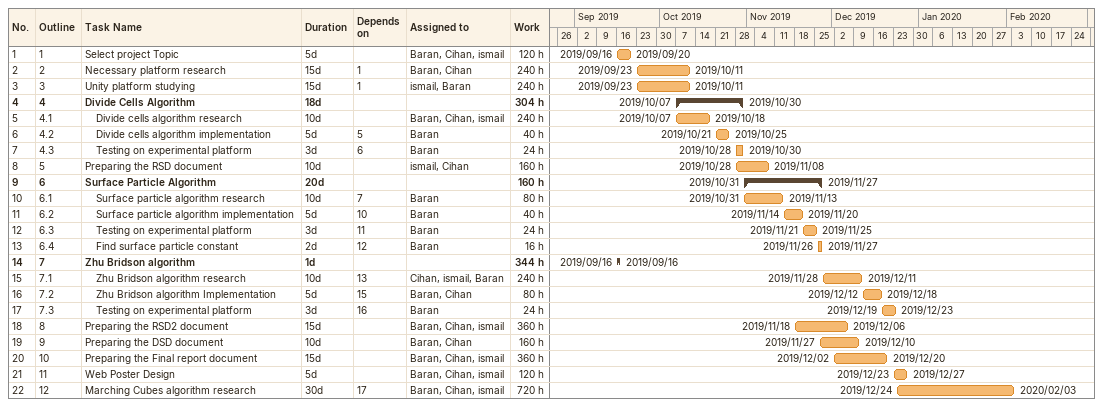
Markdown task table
| ID | WBS | Task | Duration | Start | Finish | Predecessors | Resources | Work (h) |
|---|---|---|---|---|---|---|---|---|
| 1 | 1 | Select project Topic | 5d | 2019-09-16 | 2019-09-20 |  | Baran, Cihan, ismail | 120 |
| 2 | 2 | Necessary platform research | 15d | 2019-09-23 | 2019-10-11 | 1 | Baran, Cihan | 240 |
| 3 | 3 | Unity platform studying | 15d | 2019-09-23 | 2019-10-11 | 1 | ismail, Baran | 240 |
| 4 | 4 | **Divide Cells Algorithm** | 18d | 2019-10-07 | 2019-10-30 |  |  | 304 |
| 5 | 4.1 | Divide cells algorithm research | 10d | 2019-10-07 | 2019-10-18 |  | Baran, Cihan, ismail | 240 |
| 6 | 4.2 | Divide cells algorithm implementation | 5d | 2019-10-21 | 2019-10-25 | 5 | Baran | 40 |
| 7 | 4.3 | Testing on experimental platform | 3d | 2019-10-28 | 2019-10-30 | 6 | Baran | 24 |
| 8 | 5 | Preparing the RSD document | 10d | 2019-10-28 | 2019-11-08 |  | ismail, Cihan | 160 |
| 9 | 6 | **Surface Particle Algorithm** | 20d | 2019-10-31 | 2019-11-27 |  |  | 160 |
| 10 | 6.1 | Surface particle algorithm research | 10d | 2019-10-31 | 2019-11-13 | 7 | Baran | 80 |
| 11 | 6.2 | Surface particle algorithm implementation | 5d | 2019-11-14 | 2019-11-20 | 10 | Baran | 40 |
| 12 | 6.3 | Testing on experimental platform | 3d | 2019-11-21 | 2019-11-25 | 11 | Baran | 24 |
| 13 | 6.4 | Find surface particle constant | 2d | 2019-11-26 | 2019-11-27 | 12 | Baran | 16 |
| 14 | 7 | **Zhu Bridson algorithm** | 1d | 2019-09-16 | 2019-09-16 |  |  | 344 |
| 15 | 7.1 | Zhu Bridson algorithm research | 10d | 2019-11-28 | 2019-12-11 | 13 | Cihan, ismail, Baran | 240 |
| 16 | 7.2 | Zhu Bridson algorithm Implementation | 5d | 2019-12-12 | 2019-12-18 | 15 | Baran, Cihan | 80 |
| 17 | 7.3 | Testing on experimental platform | 3d | 2019-12-19 | 2019-12-23 | 16 | Baran | 24 |
| 18 | 8 | Preparing the RSD2 document | 15d | 2019-11-18 | 2019-12-06 |  | Baran, Cihan, ismail | 360 |
| 19 | 9 | Preparing the DSD document | 10d | 2019-11-27 | 2019-12-10 |  | Baran, Cihan | 160 |
| 20 | 10 | Preparing the Final report document | 15d | 2019-12-02 | 2019-12-20 |  | Baran, Cihan, ismail | 360 |
| 21 | 11 | Web Poster Design | 5d | 2019-12-23 | 2019-12-27 |  | Baran, Cihan, ismail | 120 |
| 22 | 12 | Marching Cubes algorithm research | 30d | 2019-12-24 | 2020-02-03 | 17 | Baran, Cihan, ismail | 720 |
